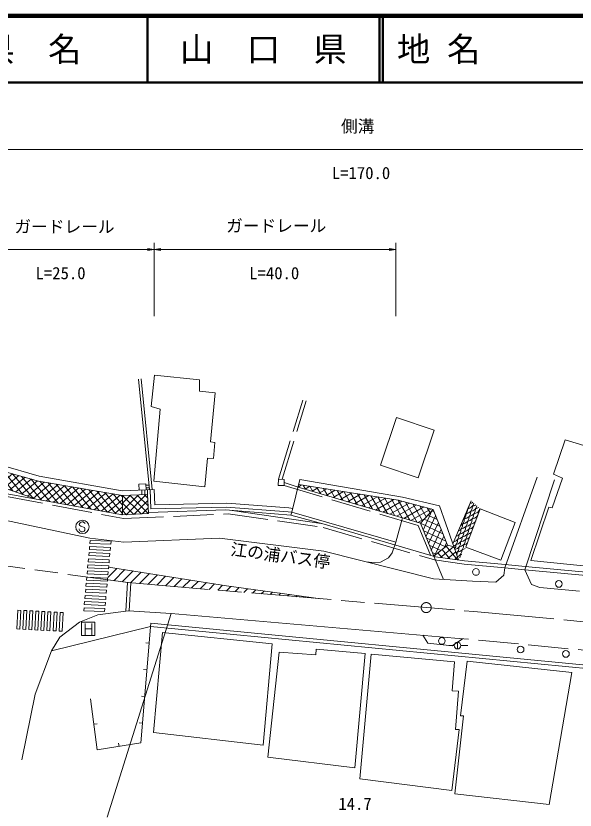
# Model space of a CAD drawing. Units: millimetres, scale not verified. Extents: x 40000 to 680000, y 20000 to 380000.
# Drawn here: x 313307 to 397057, y 261015 to 380000 of the extents above; entities that cross this region are included whole.
import ezdxf
from ezdxf.enums import TextEntityAlignment as Align

# ---------------------------------------------------------------- set-up
doc = ezdxf.new("R2010")
doc.units = ezdxf.units.MM
doc.header["$LTSCALE"] = 1000
doc.linetypes.add('CHAIN', pattern=[18.5, 12, -1.5, 3.5, -1.5])
doc.linetypes.add('DASHED', pattern=[7.5, 6, -1.5])
for name, color, linetype, lineweight in [('M-BMK', 2, 'CHAIN', 13), ('M-STR-HTXT', 7, 'Continuous', 13), ('M-STR-STRC', 7, 'Continuous', 13), ('M-TTL', 2, 'Continuous', 140), ('M-TTL-LINE', 7, 'Continuous', 50), ('M-WORK', 1, 'Continuous', 13)]:
    doc.layers.add(name, color=color, linetype=linetype, lineweight=lineweight)
doc.layers.add('M-TTL-TXT', color=7, linetype='Continuous')
doc.styles.add('ＭＳ ゴシック', font='')
doc.styles.get('ＭＳ ゴシック').set_extended_font_data('MS Gothic')

# ---------------------------------------------------------------- blocks, each defined once
blk = doc.blocks.new('open_arrow')
at = {"color": 0, "linetype": 'Continuous', "lineweight": -2}
blk.add_lwpolyline([(7.5, 1.25), (0, 0), (7.5, -1.25)], dxfattribs=at)

msp = doc.modelspace()

# ---------------------------------------------------------------- hatches: boundary and pattern name
at = {"layer": 'M-STR-STRC'}
h = msp.add_hatch(dxfattribs=at)
h.set_pattern_fill('USER', color=256, style=0, pattern_type=2)
h.set_pattern_definition([(45, (327198, 297427), (-707.107, 707.107), [])])
h.paths.add_polyline_path([(327198, 297427), (344855, 294607), (358982, 292675), (330141, 295091), (327024, 295520)])
at = {"layer": 'M-WORK'}
h = msp.add_hatch(dxfattribs=at)
h.set_pattern_fill('USER', color=256, style=0, pattern_type=2)
h.set_pattern_definition([(40, (306458, 310252), (-514.23, 612.836), []), (130, (306458, 310252), (-612.836, -514.23), [])])
h.paths.add_polyline_path([(306458, 310252), (310954, 309357), (311653, 309243), (316364, 307607), (329280, 305238), (329295, 308131), (316677, 310320), (311919, 311646), (311048, 311821)])
h = msp.add_hatch(dxfattribs=at)
h.set_pattern_fill('USER', color=256, style=0, pattern_type=2)
h.set_pattern_definition([(30, (355561, 309419), (-400, 692.82), []), (120, (355561, 309419), (-692.82, -400), [])])
h.paths.add_polyline_path([(355561, 309419), (355652, 309794), (370573, 307452), (375791, 306060), (373878, 303981)])
h = msp.add_hatch(dxfattribs=at)
h.set_pattern_fill('USER', color=256, style=0, pattern_type=2)
h.set_pattern_definition([(45, (329295, 308131), (-565.69, 565.69), []), (135, (329295, 308131), (-565.69, -565.69), [])])
h.paths.add_polyline_path([(329295, 308131), (333032, 308287), (333158, 305441), (329280, 305238)])
h = msp.add_hatch(dxfattribs=at)
h.set_pattern_fill('USER', color=256, style=0, pattern_type=2)
h.set_pattern_definition([(65, (373878, 303981), (-725.05, 338.09), []), (155, (373878, 303981), (-338.09, -725.05), [])])
h.paths.add_polyline_path([(373878, 303981), (375791, 306060), (377942, 300713), (375880, 299049)])
h = msp.add_hatch(dxfattribs=at)
h.set_pattern_fill('USER', color=256, style=0, pattern_type=2)
h.set_pattern_definition([(40, (375880, 299049), (-514.23, 612.84), []), (130, (375880, 299049), (-612.84, -514.23), [])])
h.paths.add_polyline_path([(375880, 299049), (376125, 298977), (379618, 298497), (378926, 300442), (377942, 300713)])

# ---------------------------------------------------------------- linework, layer by layer
at = {"layer": 'M-BMK'}
for p, q in [((302770, 298856), (330141, 295091)), ((330141, 295091), (381902, 290755)), ((381902, 290755), (473216, 282303))]:
    msp.add_line(p, q, dxfattribs=at)
msp.add_circle((374761, 291354), 750, dxfattribs=at)
at = {"layer": 'M-STR-HTXT'}
for p, q in [((281569, 360000), (448313, 360000)), ((334033, 335000), (334033, 346000)), ((334033, 335000), (334033, 346000)), ((370214, 335000), (370214, 346000)), ((306518, 345000), (334033, 345000)), ((334033, 345000), (370214, 345000))]:
    msp.add_line(p, q, dxfattribs=at)
at = {"layer": 'M-STR-STRC'}
for p, q in [((322819, 303934), (322803, 303821)), ((322803, 303821), (322889, 303639)), ((322948, 304073), (322819, 303934)), ((322889, 303639), (323040, 303565)), ((323079, 304166), (322948, 304073)), ((323040, 303565), (323572, 303377)), ((323245, 304199), (323079, 304166)), ((323361, 304183), (323245, 304199)), ((323505, 304111), (323361, 304183)), ((323615, 304036), (323505, 304111)), ((323649, 303925), (323615, 304036)), ((322806, 303046), (322766, 303156)), ((322890, 302868), (322806, 303046)), ((322993, 302795), (322890, 302868)), ((323139, 302720), (322993, 302795)), ((323259, 302703), (323139, 302720)), ((323427, 302732), (323259, 302703)), ((323552, 302828), (323427, 302732)), ((323622, 302977), (323552, 302828)), ((323572, 303377), (323652, 303204)), ((323652, 303204), (323622, 302977)), ((327198, 297427), (344855, 294607)), ((329790, 290809), (330027, 295107)), ((330293, 290853), (330525, 295059)), ((344855, 294607), (358982, 292675)), ((336573, 290490), (326953, 259960)), ((325127, 289182), (323127, 289182)), ((323127, 289182), (323127, 287182)), ((325127, 287182), (325127, 289182)), ((323667, 287266), (323667, 288966)), ((323667, 288182), (324658, 288182)), ((324658, 288977), (324658, 287272)), ((323127, 287182), (325127, 287182))]:
    msp.add_line(p, q, dxfattribs=at)
for points in [[(327510, 300834), (324390, 300975), (324431, 301424), (327551, 301283)], [(327426, 299918), (324307, 300059), (324347, 300507), (327467, 300366)], [(327259, 298085), (324139, 298225), (324180, 298674), (327300, 298533)], [(327342, 299001), (324223, 299142), (324264, 299591), (327383, 299450)], [(327175, 297168), (324055, 297309), (324096, 297757), (327216, 297617)], [(327091, 296252), (323972, 296392), (324013, 296841), (327132, 296700)], [(327007, 295335), (323888, 295476), (323929, 295924), (327048, 295784)], [(326840, 293502), (323721, 293643), (323762, 294091), (326881, 293950)], [(326924, 294418), (323804, 294559), (323845, 295008), (326965, 294867)], [(326756, 292585), (323637, 292726), (323678, 293175), (326797, 293034)], [(326673, 291669), (323553, 291809), (323594, 292258), (326714, 292117)], [(313594, 290966), (313445, 288156), (313894, 288133), (314043, 290942)], [(314497, 290919), (314349, 288109), (314798, 288086), (314947, 290895)], [(315401, 290871), (315253, 288062), (315702, 288039), (315851, 290848)], [(316305, 290824), (316156, 288015), (316606, 287991), (316754, 290801)], [(317209, 290777), (317060, 287968), (317510, 287944), (317658, 290754)], [(318113, 290730), (317964, 287920), (318413, 287897), (318562, 290706)], [(319017, 290683), (318868, 287873), (319317, 287850), (319466, 290659)], [(319920, 290635), (319772, 287826), (320221, 287803), (320370, 290612)], [(326589, 290752), (323470, 290893), (323510, 291341), (326630, 291201)]]:
    msp.add_lwpolyline(points, close=True, dxfattribs=at)
msp.add_circle((323277, 303448), 1000, dxfattribs=at)
at = {"layer": 'M-TTL'}
msp.add_line((680000, 380000), (40000, 380000), dxfattribs=at)
at = {"layer": 'M-TTL-LINE'}
for p, q in [((333000, 380000), (333000, 370000)), ((367750, 380000), (367750, 370000)), ((368250, 380000), (368250, 370000)), ((40000, 370000), (680000, 370000))]:
    msp.add_line(p, q, dxfattribs=at)
at = {"layer": 'M-WORK'}
for p, q in [((333582, 321463), (334074, 326154)), ((334074, 326154), (340829, 325497)), ((331648, 325568), (333306, 309028)), ((332046, 325608), (333707, 309043)), ((340829, 325497), (340782, 323762)), ((340782, 323762), (343151, 323504)), ((343151, 323504), (342471, 316186)), ((334895, 321088), (333582, 321463)), ((333957, 310299), (334895, 321088)), ((342471, 316186), (343104, 316069)), ((343104, 316069), (342916, 313700)), ((395548, 316485), (393828, 311356)), ((398378, 315640), (395548, 316485)), ((342002, 313747), (341626, 309454)), ((342916, 313700), (342002, 313747)), ((310955, 312760), (316802, 311042)), ((316677, 310320), (311919, 311646)), ((316802, 311042), (329217, 308868)), ((354656, 305675), (355835, 310551)), ((355835, 310551), (371210, 307913)), ((386555, 297295), (391352, 310882)), ((395157, 310730), (393624, 306321)), ((393828, 311356), (395157, 310730)), ((329295, 308131), (316677, 310320)), ((332786, 309697), (333238, 309704)), ((341626, 309454), (333957, 310299)), ((355561, 309419), (353474, 310098)), ((373878, 303981), (355561, 309419)), ((370573, 307452), (355652, 309794)), ((393962, 310492), (389513, 297010)), ((311442, 308500), (316364, 307607)), ((311653, 309243), (316364, 307607)), ((329217, 308868), (334033, 309056)), ((333032, 308287), (329295, 308131)), ((332165, 308983), (332178, 308251)), ((332611, 309000), (332616, 308270)), ((332801, 309316), (333277, 309318)), ((333027, 309017), (333032, 308287)), ((333158, 305441), (333032, 308287)), ((333434, 309032), (333532, 306127)), ((334033, 309056), (334112, 306742)), ((295782, 307780), (324364, 301776)), ((316364, 307607), (329280, 305238)), ((329295, 308131), (329280, 305238)), ((334112, 306742), (344888, 307010)), ((344888, 307010), (354160, 306304)), ((375791, 306060), (370573, 307452)), ((371210, 307913), (376746, 306577)), ((378753, 300931), (381476, 307358)), ((344719, 305979), (333150, 305606)), ((333532, 306127), (344872, 306410)), ((354491, 305197), (344719, 305979)), ((344872, 306410), (354087, 305707)), ((359040, 303966), (345676, 305902)), ((354160, 306304), (354782, 306197)), ((373878, 303981), (375791, 306060)), ((377942, 300713), (375791, 306060)), ((376746, 306577), (379618, 298497)), ((393124, 306399), (390440, 298390)), ((393624, 306321), (393124, 306399)), ((329280, 305238), (333158, 305441)), ((354087, 305707), (354656, 305675)), ((354491, 305197), (354656, 305675)), ((359485, 303845), (354491, 305197)), ((354656, 305675), (370214, 301140)), ((370214, 301140), (371195, 304778)), ((359485, 303845), (376125, 298977)), ((375880, 299049), (373878, 303981)), ((324364, 301776), (329448, 301173)), ((329448, 301173), (343782, 301776)), ((343782, 301776), (359409, 299823)), ((370214, 301140), (369635, 299576)), ((375880, 299049), (377942, 300713)), ((378926, 300442), (377942, 300713)), ((359409, 299823), (375840, 295658)), ((369088, 298810), (367915, 298137)), ((369635, 299576), (369088, 298810)), ((376159, 298468), (375880, 299049)), ((376125, 298977), (380511, 298374)), ((367071, 298059), (365783, 298207)), ((367915, 298137), (367071, 298059)), ((377362, 295568), (376159, 298468)), ((380453, 297877), (386555, 297295)), ((380511, 298374), (386602, 297793)), ((389560, 297508), (448313, 292098)), ((390440, 298390), (433849, 294150)), ((386382, 296203), (386555, 297295)), ((389513, 297010), (447960, 291629)), ((375840, 295658), (381671, 295313)), ((330187, 290859), (325596, 290279)), ((336573, 290490), (330187, 290859)), ((379054, 286796), (336573, 290490)), ((322852, 289171), (319897, 286901)), ((325596, 290279), (322852, 289171)), ((318630, 284896), (333461, 288522)), ((333502, 289020), (332024, 271070)), ((441498, 278077), (333461, 288522)), ((441726, 278557), (333502, 289020)), ((319897, 286901), (318630, 284896)), ((374234, 287215), (374991, 286008)), ((333256, 286025), (332757, 286066)), ((374991, 286008), (378635, 285632)), ((378953, 285669), (378159, 285681)), ((378635, 285632), (380192, 286689)), ((379453, 285156), (379453, 286156)), ((379953, 285653), (381013, 285653)), ((318630, 284896), (316202, 278405)), ((351060, 268924), (352748, 284685)), ((352748, 284685), (358237, 284286)), ((358237, 284286), (358260, 285107)), ((358260, 285107), (365625, 284474)), ((365625, 284474), (364053, 267352)), ((364827, 265711), (366493, 284380)), ((366493, 284380), (379017, 283231)), ((379017, 283231), (378665, 278868)), ((379899, 275145), (380874, 283334)), ((380874, 283334), (396565, 281610)), ((332927, 282038), (332429, 282079)), ((396565, 281610), (393187, 261838)), ((378665, 278868), (379580, 278845)), ((379580, 278845), (379134, 273099)), ((316202, 278405), (314197, 268537)), ((325504, 270061), (324495, 277707)), ((332599, 278052), (332101, 278093)), ((379044, 263457), (380337, 275124)), ((380337, 275124), (379899, 275145)), ((324999, 273884), (325495, 273950)), ((332271, 274065), (331772, 274106)), ((379697, 273099), (378571, 263952)), ((379134, 273099), (379697, 273099)), ((332024, 271070), (325504, 270061)), ((328764, 270565), (328687, 271060)), ((364053, 267352), (351060, 268924)), ((378571, 263952), (364827, 265711)), ((393187, 261838), (379044, 263457))]:
    msp.add_line(p, q, dxfattribs=at)
at = {"layer": 'M-WORK', "linetype": 'DASHED'}
for p, q in [((352631, 310588), (356272, 322446)), ((353192, 310571), (356782, 322309)), ((373544, 303663), (353460, 309622)), ((311403, 308095), (329428, 304679)), ((329428, 304679), (345084, 305406)), ((345084, 305406), (359344, 303365)), ((375414, 299185), (373544, 303663)), ((359344, 303365), (376020, 298487)), ((376020, 298487), (380453, 297877)), ((386602, 297793), (389560, 297508)), ((386555, 297295), (389513, 297010)), ((389513, 297010), (390547, 294808)), ((381671, 295313), (385205, 295169)), ((385205, 295169), (386382, 296203)), ((390547, 294808), (391753, 294367)), ((391753, 294367), (446466, 289312)), ((470693, 278176), (379054, 286796))]:
    msp.add_line(p, q, dxfattribs=at)
at = {"layer": 'M-WORK'}
for points in [[(370293, 319818), (367901, 312677), (373577, 310775), (375969, 317917)], [(352631, 310588), (352604, 309647), (353460, 309622), (353488, 310563)], [(331748, 308967), (332813, 309008), (332779, 309882), (331714, 309840)], [(380707, 300398), (382844, 306153), (388056, 304120), (385952, 298451)], [(333923, 272627), (350353, 270727), (351672, 285948), (335270, 287613)]]:
    msp.add_lwpolyline(points, close=True, dxfattribs=at)
for centre in [(382211, 296691), (394630, 294897), (377110, 286352), (379453, 285656), (388896, 285081), (395686, 284413)]:
    msp.add_circle(centre, 500, dxfattribs=at)
for centre, start, end in [((380848, 307255), 276.65283, 345.53443), ((381100, 308022), 280.80509, 305.31208), ((379884, 306106), 310.97972, 3.10075), ((380596, 306488), 276.39718, 3.60282), ((380136, 306873), 320.77661, 353.30387), ((381056, 306102), 276.39718, 3.60282), ((381308, 306869), 276.39718, 344.68925), ((381560, 307637), 276.39718, 304.53341), ((381767, 306484), 276.39718, 343.85012), ((382020, 307251), 276.39718, 303.75207), ((382479, 306865), 276.39718, 282.46164), ((379379, 304571), 297.84755, 3.60282), ((380091, 304953), 276.39718, 3.60282), ((379632, 305339), 303.83119, 3.60282), ((380344, 305720), 276.39718, 3.60282), ((380551, 304567), 276.39718, 3.60282), ((380803, 305335), 276.39718, 3.60282), ((381515, 305716), 276.39718, 3.60282), ((381263, 304949), 351.8238, 3.60282), ((382227, 306098), 276.39718, 280.5645), ((379127, 303804), 292.55021, 3.60282), ((379587, 303418), 276.39718, 3.60282), ((379839, 304186), 276.39718, 3.60282), ((380299, 303800), 276.39718, 3.60282), ((381011, 304182), 276.39718, 321.31507), ((381263, 304949), 276.39718, 327.44056), ((381722, 304563), 276.39718, 276.87709), ((380758, 303414), 2.5276, 3.60282), ((381975, 305331), 276.39718, 278.7043), ((381011, 304182), 357.94929, 3.60282), ((378623, 302269), 283.202, 3.60282), ((378875, 303037), 287.71163, 3.60282), ((379335, 302651), 276.39718, 3.60282), ((379794, 302265), 276.39718, 3.60282), ((380046, 303033), 276.39718, 3.60282), ((380758, 303414), 276.39718, 316.73676), ((378370, 301502), 298.51298, 3.60282), ((378830, 301116), 282.44828, 3.60282), ((379082, 301884), 276.39718, 3.60282), ((379542, 301498), 276.39718, 3.60282), ((380254, 301880), 276.39718, 309.51331), ((380506, 302647), 276.39718, 312.89777), ((378118, 300734), 327.18803, 3.60282), ((378578, 300349), 308.89759, 3.60282), ((379290, 300730), 276.39718, 3.60282), ((379037, 299963), 292.52438, 3.60282), ((380001, 301112), 276.39718, 302.998), ((378325, 299581), 341.37482, 3.60282), ((378785, 299196), 340.39462, 3.60282), ((379749, 300345), 276.39718, 287.92982)]:
    msp.add_arc(centre, 1088, start, end, dxfattribs=at)

# ---------------------------------------------------------------- block references
at = {"layer": 'M-STR-HTXT', "xscale": 133, "yscale": 133, "rotation": 180}
for p in [(334033, 345000), (370214, 345000)]:
    msp.add_blockref('open_arrow', p, dxfattribs=at)
at = {"layer": 'M-STR-HTXT', "xscale": 133, "yscale": 133}
msp.add_blockref('open_arrow', (334033, 345000), dxfattribs=at)

# ---------------------------------------------------------------- texts
at = {"layer": 'M-STR-HTXT', "style": 'ＭＳ ゴシック'}
for s, p in [('側溝', (362000, 362000)), ('ガードレール', (313086, 346961)), ('ガードレール', (344789, 347090))]:
    msp.add_text(s, height=1833, dxfattribs=at).set_placement(p, align=Align.BOTTOM_LEFT)
for s, p in [('L=170.0', (365000, 355000)), ('L=25.0', (320000, 340000)), ('L=40.0', (352000, 340000)), ('14.7', (364099, 260505))]:
    msp.add_text(s, height=1833, dxfattribs=at).set_placement(p, align=Align.BOTTOM_CENTER)
at = {"layer": 'M-TTL-TXT', "style": 'ＭＳ ゴシック'}
for s, p in [('県\u3000名', (315625, 375000)), ('山\u3000口\u3000県', (350375, 375000))]:
    msp.add_text(s, height=3666, dxfattribs=at).set_placement(p, align=Align.MIDDLE_CENTER)
msp.add_text('地 名', height=3666, dxfattribs=at).set_placement((370380, 375000), align=Align.MIDDLE_LEFT)
at = {"layer": 'M-WORK', "style": 'ＭＳ ゴシック'}
msp.add_text('江の浦バス停', height=1833, rotation=352.362, dxfattribs=at).set_placement((345301, 298692), align=Align.BOTTOM_LEFT)

doc.saveas('drawing.dxf')
